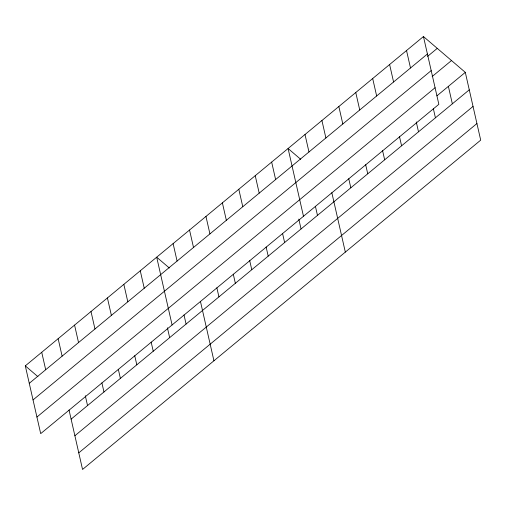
<?xml version="1.0" encoding="UTF-8"?>
<svg xmlns="http://www.w3.org/2000/svg" width="506" height="506" viewBox="0 0 506 506"><rect width="100%" height="100%" fill="white"/><g stroke="black" fill="none" stroke-linecap="round" stroke-linejoin="round"><path stroke-width="0.76" d="M423.452 36.54L438.854 104.312L40.695 433.636L25.3 365.863L423.452 36.54L465.305 72.364L480.7 140.137L82.548 469.46L69.044 410.037M29.266 383.32L427.418 53.997M427.595 56.362L437.266 48.361M33.042 399.923L431.194 70.6M432.156 76.539L451.491 60.543M36.925 417.033L435.078 87.709M436.899 95.855L465.305 72.364M71.112 419.145L469.271 89.821M74.888 435.748L473.04 106.424M78.772 452.857L476.93 123.534M300.69 159.301L288.085 148.511L303.48 216.283M169.301 267.978L156.689 257.187L172.091 324.96M25.3 365.863L37.906 376.654M448.379 86.362L452.345 103.819M433.357 108.708L435.426 117.816M406.533 50.537L410.499 67.994M416.261 121.946L418.506 131.813M389.614 64.534L393.579 81.991M399.512 136.696L401.581 145.804M372.688 78.525L376.654 95.988M382.593 150.693L384.661 159.801M355.769 92.522L359.734 109.979M365.667 164.69L367.742 173.798M338.849 106.519L342.815 123.976M348.748 178.688L350.816 187.796M321.924 120.517L325.889 137.974M331.828 192.685L345.326 252.108M305.004 134.514L308.97 151.971M315.402 206.271L317.471 215.379M298.806 219.092L301.051 228.959M271.659 162.091L275.625 179.554M282.557 233.437L284.625 242.545M255.233 175.677L259.198 193.134M266.131 247.023L268.199 256.131M238.813 189.263L242.779 206.72M249.705 260.609L251.779 269.717M222.387 202.849L226.353 220.306M233.285 274.189L235.353 283.297M205.961 216.429L209.927 233.892M216.859 287.775L218.927 296.883M189.541 230.015L193.507 247.472M200.433 301.361L213.937 360.784M173.115 243.601L177.081 261.058M184.013 314.947L186.081 324.055M167.416 327.768L169.655 337.635M140.27 270.767L144.235 288.23M151.161 342.113L153.236 351.221M123.843 284.353L127.809 301.81M134.741 355.699L136.81 364.807M107.417 297.939L111.383 315.396M118.315 369.285L120.384 378.393M90.998 311.525L94.964 328.982M101.889 382.865L103.964 391.973M74.572 325.105L78.538 342.568M85.299 395.692L87.538 405.559M58.146 338.691L62.111 356.148M41.726 352.277L45.692 369.734"/></g></svg>
